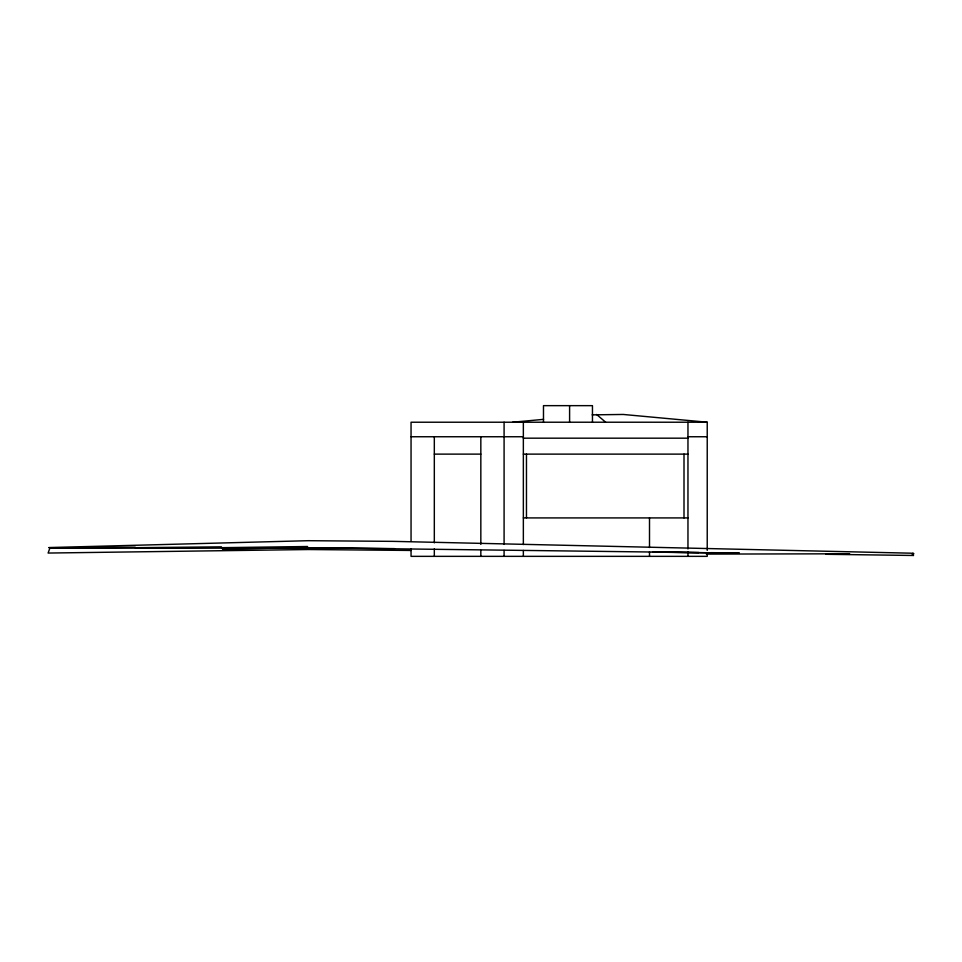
<?xml version="1.0" encoding="UTF-8"?>
<svg xmlns="http://www.w3.org/2000/svg" width="962" height="962" viewBox="0 0 962 962"><rect width="100%" height="100%" fill="white"/><g stroke="black" fill="none" stroke-linecap="round" stroke-linejoin="round"><path stroke-width="1.44" d="M410.918 550.444L308.525 549.53L48.1 553.054L50.024 547.703M512.626 422.222L543.554 419.36M592.171 414.862L623.244 414.454L707.226 422.222L707.226 550.372M221.392 547.703L307.575 546.512M135.233 547.703L221.44 546.861M49.916 548.28L136.171 547.703M826.093 554.292L913.443 555.471L911.435 553.198L393.266 541.365L308.237 540.692L48.918 547.57L135.221 547.222M136.219 548.099L222.33 547.703M222.487 547.919L308.477 547.703L222.378 548.905L308.694 547.739L394.516 548.617M707.226 422.222L411.051 422.222L411.051 541.402M411.051 436.748L523.352 436.748M687.962 436.748L707.226 436.748M523.352 438.179L687.962 438.179M434.319 454.124L480.832 454.124M523.352 454.124L687.962 454.124M523.352 517.917L687.962 517.917M49.086 547.703L308.237 547.703M849.674 553.787L706.409 554.088M698.809 552.561L652.464 552.14L739.008 553.114L307.539 547.703M710.774 552.669L739.177 552.934M596.596 414.454L605.651 422.222M913.9 553.799L912.685 552.934L913.443 555.471M707.226 553.366L707.226 556.349L411.051 556.349L411.051 548.881M687.962 422.222L687.962 548.965M687.962 551.911L687.962 556.349M684.006 454.124L684.006 517.917M649.506 517.917L649.506 547.486M649.506 551.911L649.506 556.349M592.46 422.222L592.46 405.651L543.482 405.651L543.482 422.222M569.6 405.651L569.6 422.222M526.467 454.124L526.467 517.917M523.352 422.222L523.352 544.528M523.352 550.444L523.352 556.349M504.088 422.222L504.088 544.396M504.088 550.372L504.088 556.349M480.832 436.748L480.832 544.36M480.832 550.36L480.832 556.349M434.319 436.748L434.319 542.857M434.319 548.857L434.319 556.349"/></g></svg>
